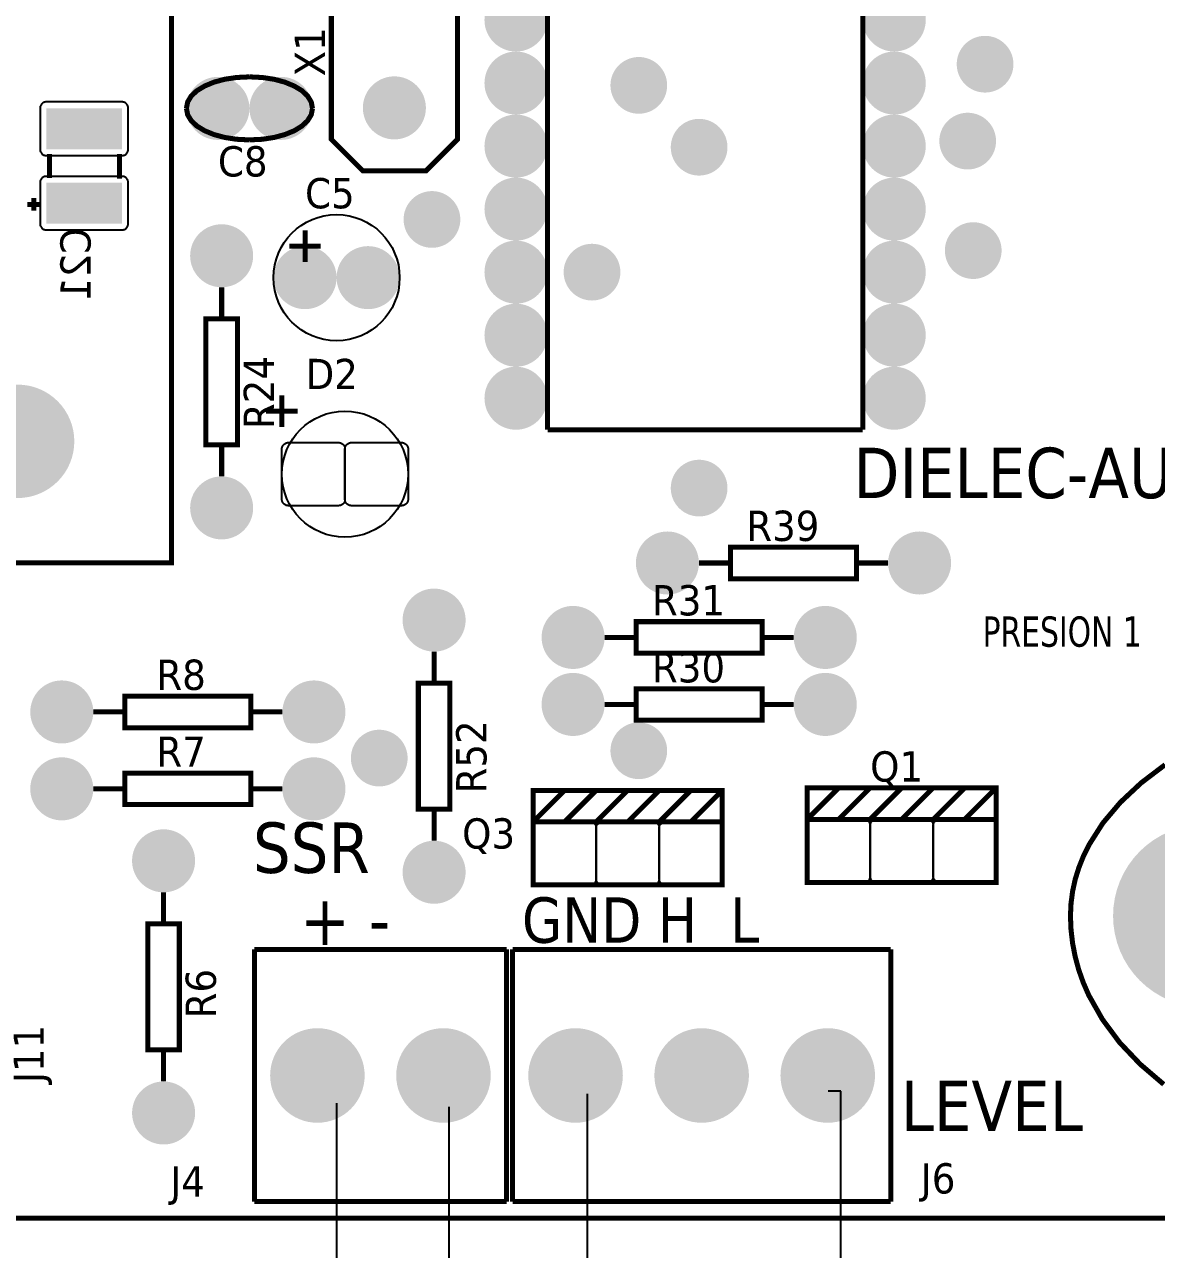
# Model space of a CAD drawing. Header units: millimetres. Extents: x 123.5 to 144.3, y 105.4 to 121.6.
# Drawn here: x 126.006 to 128.7, y 109.215 to 112.131 of the extents above; entities that cross this region are included whole.
import ezdxf

# ---------------------------------------------------------------- set-up
doc = ezdxf.new("R2010")
doc.units = ezdxf.units.MM
doc.layers.add('DESC', color=250, linetype='Continuous')
doc.layers.add('WIRES', color=7, linetype='Continuous')
doc.styles.get("Standard").update_dxf_attribs({"font": 'tahoma.ttf'})

# ---------------------------------------------------------------- blocks, each defined once
blk = doc.blocks.new('RPAD')
blk.add_trace([(-0.5, -0.5), (-0.5, 0.5), (0.5, -0.5), (0.5, 0.5)])
blk = doc.blocks.new('EPAD')
at = {"const_width": 0.5}
blk.add_lwpolyline([(-0.25, 0, 1), (0.25, 0, 1)], format="xyb", close=True, dxfattribs=at)
blk = doc.blocks.new('AutoclaveCard')
at = {"const_width": 0.008}
for points in [[(116.5196, 110.3061), (121.5471, 110.3061), (121.5471, 114.7628), (116.5196, 114.7628), (116.5196, 110.3061)], [(116.5196, 110.3061), (121.5471, 110.3061), (121.5471, 114.7628), (116.5196, 114.7628), (116.5196, 110.3061)], [(116.5196, 110.3061), (121.5471, 110.3061), (121.5471, 114.7628), (116.5196, 114.7628), (116.5196, 110.3061)], [(117.6758, 113.5568), (117.6758, 111.5568)], [(117.6758, 113.5568), (117.6758, 111.5568)], [(117.6758, 113.5568), (117.6758, 111.5568)], [(118.1758, 113.5568), (118.1758, 111.5568)], [(118.1758, 113.5568), (118.1758, 111.5568)], [(118.1758, 113.5568), (118.1758, 111.5568)], [(116.5911, 111.3455), (117.0793, 111.3455), (117.0793, 112.7235), (116.5911, 112.7235), (116.5911, 111.3455)], [(116.5911, 111.3455), (117.0793, 111.3455), (117.0793, 112.7235), (116.5911, 112.7235), (116.5911, 111.3455)], [(116.5911, 111.3455), (117.0793, 111.3455), (117.0793, 112.7235), (116.5911, 112.7235), (116.5911, 111.3455)], [(117.3329, 112.0174), (117.3329, 112.3174), (117.3829, 112.3674), (117.4829, 112.3674), (117.5329, 112.3174), (117.5329, 112.0174), (117.4829, 111.9674), (117.3829, 111.9674), (117.3329, 112.0174)], [(117.3329, 112.0174), (117.3329, 112.3174), (117.3829, 112.3674), (117.4829, 112.3674), (117.5329, 112.3174), (117.5329, 112.0174), (117.4829, 111.9674), (117.3829, 111.9674), (117.3329, 112.0174)], [(117.3329, 112.0174), (117.3329, 112.3174), (117.3829, 112.3674), (117.4829, 112.3674), (117.5329, 112.3174), (117.5329, 112.0174), (117.4829, 111.9674), (117.3829, 111.9674), (117.3329, 112.0174)], [(117.103, 112.0666), (117.105, 112.0768), (117.1107, 112.0863), (117.1198, 112.0948), (117.132, 112.1021), (117.1467, 112.1082), (117.1637, 112.1128), (117.1826, 112.1156), (117.203, 112.1166)], [(117.103, 112.0666), (117.105, 112.0768), (117.1107, 112.0863), (117.1198, 112.0948), (117.132, 112.1021), (117.1467, 112.1082), (117.1637, 112.1128), (117.1826, 112.1156), (117.203, 112.1166)], [(117.103, 112.0666), (117.105, 112.0768), (117.1107, 112.0863), (117.1198, 112.0948), (117.132, 112.1021), (117.1467, 112.1082), (117.1637, 112.1128), (117.1826, 112.1156), (117.203, 112.1166)], [(117.303, 112.0666), (117.301, 112.0768), (117.2952, 112.0863), (117.2861, 112.0948), (117.274, 112.1021), (117.2592, 112.1082), (117.2422, 112.1128), (117.2233, 112.1156), (117.203, 112.1166)], [(117.303, 112.0666), (117.301, 112.0768), (117.2952, 112.0863), (117.2861, 112.0948), (117.274, 112.1021), (117.2592, 112.1082), (117.2422, 112.1128), (117.2233, 112.1156), (117.203, 112.1166)], [(117.303, 112.0666), (117.301, 112.0768), (117.2952, 112.0863), (117.2861, 112.0948), (117.274, 112.1021), (117.2592, 112.1082), (117.2422, 112.1128), (117.2233, 112.1156), (117.203, 112.1166)], [(117.103, 112.0666), (117.105, 112.0564), (117.1107, 112.047), (117.1198, 112.0385), (117.132, 112.0311), (117.1467, 112.0251), (117.1637, 112.0205), (117.1826, 112.0176), (117.203, 112.0166)], [(117.103, 112.0666), (117.105, 112.0564), (117.1107, 112.047), (117.1198, 112.0385), (117.132, 112.0311), (117.1467, 112.0251), (117.1637, 112.0205), (117.1826, 112.0176), (117.203, 112.0166)], [(117.103, 112.0666), (117.105, 112.0564), (117.1107, 112.047), (117.1198, 112.0385), (117.132, 112.0311), (117.1467, 112.0251), (117.1637, 112.0205), (117.1826, 112.0176), (117.203, 112.0166)], [(117.303, 112.0666), (117.301, 112.0564), (117.2952, 112.047), (117.2861, 112.0385), (117.274, 112.0311), (117.2592, 112.0251), (117.2422, 112.0205), (117.2233, 112.0176), (117.203, 112.0166)], [(117.303, 112.0666), (117.301, 112.0564), (117.2952, 112.047), (117.2861, 112.0385), (117.274, 112.0311), (117.2592, 112.0251), (117.2422, 112.0205), (117.2233, 112.0176), (117.203, 112.0166)], [(117.303, 112.0666), (117.301, 112.0564), (117.2952, 112.047), (117.2861, 112.0385), (117.274, 112.0311), (117.2592, 112.0251), (117.2422, 112.0205), (117.2233, 112.0176), (117.203, 112.0166)], [(116.8858, 111.9943), (116.8858, 111.9563)], [(116.8858, 111.9943), (116.8858, 111.9563)], [(116.8858, 111.9943), (116.8858, 111.9563)], [(116.9968, 111.9943), (116.9968, 111.9553)], [(116.9968, 111.9943), (116.9968, 111.9553)], [(116.9968, 111.9943), (116.9968, 111.9553)], [(116.8708, 111.9143), (116.8508, 111.9143)], [(116.8708, 111.9143), (116.8508, 111.9143)], [(116.8708, 111.9143), (116.8508, 111.9143)], [(116.8608, 111.9243), (116.8608, 111.9043)], [(116.8608, 111.9243), (116.8608, 111.9043)], [(116.8608, 111.9243), (116.8608, 111.9043)], [(117.2912, 111.8731), (117.2912, 111.8231)], [(117.2912, 111.8731), (117.2912, 111.8231)], [(117.2912, 111.8731), (117.2912, 111.8231)], [(117.2662, 111.8481), (117.3162, 111.8481)], [(117.2662, 111.8481), (117.3162, 111.8481)], [(117.2662, 111.8481), (117.3162, 111.8481)], [(117.1589, 111.7828), (117.1589, 111.7328)], [(117.1589, 111.7828), (117.1589, 111.7328)], [(117.1589, 111.7828), (117.1589, 111.7328)], [(117.1339, 111.5328), (117.1839, 111.5328), (117.1839, 111.7328), (117.1339, 111.7328), (117.1339, 111.5328)], [(117.1339, 111.5328), (117.1839, 111.5328), (117.1839, 111.7328), (117.1339, 111.7328), (117.1339, 111.5328)], [(117.1339, 111.5328), (117.1839, 111.5328), (117.1839, 111.7328), (117.1339, 111.7328), (117.1339, 111.5328)], [(117.2545, 111.6113), (117.2545, 111.5613)], [(117.2545, 111.6113), (117.2545, 111.5613)], [(117.2545, 111.6113), (117.2545, 111.5613)], [(117.2295, 111.5863), (117.2795, 111.5863)], [(117.2295, 111.5863), (117.2795, 111.5863)], [(117.2295, 111.5863), (117.2795, 111.5863)], [(118.1758, 111.5568), (117.6758, 111.5568)], [(118.1758, 111.5568), (117.6758, 111.5568)], [(118.1758, 111.5568), (117.6758, 111.5568)], [(117.1589, 111.5328), (117.1589, 111.4828)], [(117.1589, 111.5328), (117.1589, 111.4828)], [(117.1589, 111.5328), (117.1589, 111.4828)], [(117.966, 111.3204), (118.166, 111.3204), (118.166, 111.3704), (117.966, 111.3704), (117.966, 111.3204)], [(117.966, 111.3204), (118.166, 111.3204), (118.166, 111.3704), (117.966, 111.3704), (117.966, 111.3204)], [(117.966, 111.3204), (118.166, 111.3204), (118.166, 111.3704), (117.966, 111.3704), (117.966, 111.3204)], [(117.916, 111.3454), (117.966, 111.3454)], [(117.916, 111.3454), (117.966, 111.3454)], [(117.916, 111.3454), (117.966, 111.3454)], [(118.166, 111.3454), (118.216, 111.3454)], [(118.166, 111.3454), (118.216, 111.3454)], [(118.166, 111.3454), (118.216, 111.3454)], [(117.8164, 111.2023), (118.0164, 111.2023), (118.0164, 111.2523), (117.8164, 111.2523), (117.8164, 111.2023)], [(117.8164, 111.2023), (118.0164, 111.2023), (118.0164, 111.2523), (117.8164, 111.2523), (117.8164, 111.2023)], [(117.8164, 111.2023), (118.0164, 111.2023), (118.0164, 111.2523), (117.8164, 111.2523), (117.8164, 111.2023)], [(117.7664, 111.2273), (117.8164, 111.2273)], [(117.7664, 111.2273), (117.8164, 111.2273)], [(117.7664, 111.2273), (117.8164, 111.2273)], [(118.0164, 111.2273), (118.0664, 111.2273)], [(118.0164, 111.2273), (118.0664, 111.2273)], [(118.0164, 111.2273), (118.0664, 111.2273)], [(117.4959, 111.2048), (117.4959, 111.1548)], [(117.4959, 111.2048), (117.4959, 111.1548)], [(117.4959, 111.2048), (117.4959, 111.1548)], [(118.6554, 111.0254), (118.6174, 110.9965), (118.5844, 110.9656), (118.5567, 110.9328), (118.5347, 110.8982), (118.5259, 110.8803), (118.5186, 110.862), (118.5128, 110.8434), (118.5087, 110.8244), (118.5062, 110.8051), (118.5053, 110.7855), (118.5062, 110.7637), (118.5087, 110.7422), (118.5128, 110.721), (118.5184, 110.7002), (118.5256, 110.6798), (118.5343, 110.6598), (118.5561, 110.6213), (118.5833, 110.5847), (118.6159, 110.5503), (118.6533, 110.5183)], [(118.6554, 111.0254), (118.6174, 110.9965), (118.5844, 110.9656), (118.5567, 110.9328), (118.5347, 110.8982), (118.5259, 110.8803), (118.5186, 110.862), (118.5128, 110.8434), (118.5087, 110.8244), (118.5062, 110.8051), (118.5053, 110.7855), (118.5062, 110.7637), (118.5087, 110.7422), (118.5128, 110.721), (118.5184, 110.7002), (118.5256, 110.6798), (118.5343, 110.6598), (118.5561, 110.6213), (118.5833, 110.5847), (118.6159, 110.5503), (118.6533, 110.5183)], [(118.6554, 111.0254), (118.6174, 110.9965), (118.5844, 110.9656), (118.5567, 110.9328), (118.5347, 110.8982), (118.5259, 110.8803), (118.5186, 110.862), (118.5128, 110.8434), (118.5087, 110.8244), (118.5062, 110.8051), (118.5053, 110.7855), (118.5062, 110.7637), (118.5087, 110.7422), (118.5128, 110.721), (118.5184, 110.7002), (118.5256, 110.6798), (118.5343, 110.6598), (118.5561, 110.6213), (118.5833, 110.5847), (118.6159, 110.5503), (118.6533, 110.5183)], [(117.4709, 110.9548), (117.5209, 110.9548), (117.5209, 111.1548), (117.4709, 111.1548), (117.4709, 110.9548)], [(117.4709, 110.9548), (117.5209, 110.9548), (117.5209, 111.1548), (117.4709, 111.1548), (117.4709, 110.9548)], [(117.4709, 110.9548), (117.5209, 110.9548), (117.5209, 111.1548), (117.4709, 111.1548), (117.4709, 110.9548)], [(117.8164, 111.096), (118.0164, 111.096), (118.0164, 111.146), (117.8164, 111.146), (117.8164, 111.096)], [(117.8164, 111.096), (118.0164, 111.096), (118.0164, 111.146), (117.8164, 111.146), (117.8164, 111.096)], [(117.8164, 111.096), (118.0164, 111.096), (118.0164, 111.146), (117.8164, 111.146), (117.8164, 111.096)], [(117.0053, 111.0841), (117.2053, 111.0841), (117.2053, 111.1341), (117.0053, 111.1341), (117.0053, 111.0841)], [(117.0053, 111.0841), (117.2053, 111.0841), (117.2053, 111.1341), (117.0053, 111.1341), (117.0053, 111.0841)], [(117.0053, 111.0841), (117.2053, 111.0841), (117.2053, 111.1341), (117.0053, 111.1341), (117.0053, 111.0841)], [(117.7664, 111.121), (117.8164, 111.121)], [(117.7664, 111.121), (117.8164, 111.121)], [(117.7664, 111.121), (117.8164, 111.121)], [(118.0164, 111.121), (118.0664, 111.121)], [(118.0164, 111.121), (118.0664, 111.121)], [(118.0164, 111.121), (118.0664, 111.121)], [(116.9553, 111.1091), (117.0053, 111.1091)], [(116.9553, 111.1091), (117.0053, 111.1091)], [(116.9553, 111.1091), (117.0053, 111.1091)], [(117.2053, 111.1091), (117.2553, 111.1091)], [(117.2053, 111.1091), (117.2553, 111.1091)], [(117.2053, 111.1091), (117.2553, 111.1091)], [(117.0053, 110.9621), (117.2053, 110.9621), (117.2053, 111.0121), (117.0053, 111.0121), (117.0053, 110.9621)], [(117.0053, 110.9621), (117.2053, 110.9621), (117.2053, 111.0121), (117.0053, 111.0121), (117.0053, 110.9621)], [(117.0053, 110.9621), (117.2053, 110.9621), (117.2053, 111.0121), (117.0053, 111.0121), (117.0053, 110.9621)], [(116.9553, 110.9871), (117.0053, 110.9871)], [(116.9553, 110.9871), (117.0053, 110.9871)], [(116.9553, 110.9871), (117.0053, 110.9871)], [(117.2053, 110.9871), (117.2553, 110.9871)], [(117.2053, 110.9871), (117.2553, 110.9871)], [(117.2053, 110.9871), (117.2553, 110.9871)], [(117.653, 110.9347), (117.653, 110.9847), (117.953, 110.9847), (117.953, 110.9347)], [(117.653, 110.9347), (117.703, 110.9847)], [(117.653, 110.9347), (117.653, 110.9847), (117.953, 110.9847), (117.953, 110.9347)], [(117.653, 110.9347), (117.703, 110.9847)], [(117.653, 110.9347), (117.653, 110.9847), (117.953, 110.9847), (117.953, 110.9347)], [(117.653, 110.9347), (117.703, 110.9847)], [(117.703, 110.9347), (117.753, 110.9847)], [(117.703, 110.9347), (117.753, 110.9847)], [(117.703, 110.9347), (117.753, 110.9847)], [(117.753, 110.9347), (117.803, 110.9847)], [(117.753, 110.9347), (117.803, 110.9847)], [(117.753, 110.9347), (117.803, 110.9847)], [(117.803, 110.9347), (117.853, 110.9847)], [(117.803, 110.9347), (117.853, 110.9847)], [(117.803, 110.9347), (117.853, 110.9847)], [(117.853, 110.9347), (117.903, 110.9847)], [(117.853, 110.9347), (117.903, 110.9847)], [(117.853, 110.9347), (117.903, 110.9847)], [(117.903, 110.9347), (117.953, 110.9847)], [(117.903, 110.9347), (117.953, 110.9847)], [(117.903, 110.9347), (117.953, 110.9847)], [(118.0876, 110.9387), (118.0876, 110.9887), (118.3876, 110.9887), (118.3876, 110.9387)], [(118.0876, 110.9387), (118.1376, 110.9887)], [(118.0876, 110.9387), (118.0876, 110.9887), (118.3876, 110.9887), (118.3876, 110.9387)], [(118.0876, 110.9387), (118.1376, 110.9887)], [(118.0876, 110.9387), (118.0876, 110.9887), (118.3876, 110.9887), (118.3876, 110.9387)], [(118.0876, 110.9387), (118.1376, 110.9887)], [(118.1376, 110.9387), (118.1876, 110.9887)], [(118.1376, 110.9387), (118.1876, 110.9887)], [(118.1376, 110.9387), (118.1876, 110.9887)], [(118.1876, 110.9387), (118.2376, 110.9887)], [(118.1876, 110.9387), (118.2376, 110.9887)], [(118.1876, 110.9387), (118.2376, 110.9887)], [(118.2376, 110.9387), (118.2876, 110.9887)], [(118.2376, 110.9387), (118.2876, 110.9887)], [(118.2376, 110.9387), (118.2876, 110.9887)], [(118.2876, 110.9387), (118.3376, 110.9887)], [(118.2876, 110.9387), (118.3376, 110.9887)], [(118.2876, 110.9387), (118.3376, 110.9887)], [(118.3376, 110.9387), (118.3876, 110.9887)], [(118.3376, 110.9387), (118.3876, 110.9887)], [(118.3376, 110.9387), (118.3876, 110.9887)], [(117.4959, 110.9548), (117.4959, 110.9048)], [(117.4959, 110.9548), (117.4959, 110.9048)], [(117.4959, 110.9548), (117.4959, 110.9048)], [(117.653, 110.8347), (117.953, 110.8347), (117.953, 110.9347), (117.653, 110.9347), (117.653, 110.8347)], [(117.653, 110.8347), (117.953, 110.8347), (117.953, 110.9347), (117.653, 110.9347), (117.653, 110.8347)], [(117.653, 110.8347), (117.953, 110.8347), (117.953, 110.9347), (117.653, 110.9347), (117.653, 110.8347)], [(118.0876, 110.8387), (118.3876, 110.8387), (118.3876, 110.9387), (118.0876, 110.9387), (118.0876, 110.8387)], [(118.0876, 110.8387), (118.3876, 110.8387), (118.3876, 110.9387), (118.0876, 110.9387), (118.0876, 110.8387)], [(118.0876, 110.8387), (118.3876, 110.8387), (118.3876, 110.9387), (118.0876, 110.9387), (118.0876, 110.8387)], [(117.0668, 110.8229), (117.0668, 110.7729)], [(117.0668, 110.8229), (117.0668, 110.7729)], [(117.0668, 110.8229), (117.0668, 110.7729)], [(117.0418, 110.5729), (117.0918, 110.5729), (117.0918, 110.7729), (117.0418, 110.7729), (117.0418, 110.5729)], [(117.0418, 110.5729), (117.0918, 110.5729), (117.0918, 110.7729), (117.0418, 110.7729), (117.0418, 110.5729)], [(117.0418, 110.5729), (117.0918, 110.5729), (117.0918, 110.7729), (117.0418, 110.7729), (117.0418, 110.5729)], [(117.2108, 110.7324), (117.2108, 110.3324)], [(117.2108, 110.7324), (117.6108, 110.7324)], [(117.2108, 110.7324), (117.2108, 110.3324)], [(117.2108, 110.7324), (117.6108, 110.7324)], [(117.2108, 110.7324), (117.2108, 110.3324)], [(117.2108, 110.7324), (117.6108, 110.7324)], [(117.6108, 110.7324), (117.6108, 110.3324)], [(117.6108, 110.7324), (117.6108, 110.3324)], [(117.6108, 110.7324), (117.6108, 110.3324)], [(117.6203, 110.3324), (117.6203, 110.7324)], [(118.2203, 110.7324), (117.6203, 110.7324)], [(117.6203, 110.3324), (117.6203, 110.7324)], [(118.2203, 110.7324), (117.6203, 110.7324)], [(117.6203, 110.3324), (117.6203, 110.7324)], [(118.2203, 110.7324), (117.6203, 110.7324)], [(118.2203, 110.3324), (118.2203, 110.7324)], [(118.2203, 110.3324), (118.2203, 110.7324)], [(118.2203, 110.3324), (118.2203, 110.7324)], [(117.0668, 110.5729), (117.0668, 110.5229)], [(117.0668, 110.5729), (117.0668, 110.5229)], [(117.0668, 110.5729), (117.0668, 110.5229)], [(117.2108, 110.3324), (117.6108, 110.3324)], [(117.2108, 110.3324), (117.6108, 110.3324)], [(117.2108, 110.3324), (117.6108, 110.3324)], [(117.6203, 110.3324), (118.2203, 110.3324)], [(117.6203, 110.3324), (118.2203, 110.3324)], [(117.6203, 110.3324), (118.2203, 110.3324)]]:
    blk.add_lwpolyline(points, dxfattribs=at)
for points in [[(116.8708, 112.0668), (116.8708, 112.0018), (116.8708, 112.0008), (116.871, 111.9998), (116.8712, 111.9988), (116.8715, 111.9979), (116.872, 111.997), (116.8725, 111.9962), (116.873, 111.9954), (116.8737, 111.9947), (116.8744, 111.9941), (116.8751, 111.9935), (116.876, 111.993), (116.8768, 111.9926), (116.8778, 111.9923), (116.8787, 111.992), (116.8797, 111.9919), (116.8808, 111.9918), (117.0008, 111.9918), (117.0018, 111.9919), (117.0028, 111.992), (117.0038, 111.9923), (117.0047, 111.9926), (117.0056, 111.993), (117.0064, 111.9935), (117.0072, 111.9941), (117.0079, 111.9947), (117.0085, 111.9954), (117.0091, 111.9962), (117.0096, 111.997), (117.01, 111.9979), (117.0103, 111.9988), (117.0106, 111.9998), (117.0107, 112.0008), (117.0108, 112.0018), (117.0108, 112.0668), (117.0107, 112.0679), (117.0106, 112.0689), (117.0103, 112.0699), (117.01, 112.0708), (117.0096, 112.0717), (117.0091, 112.0725), (117.0085, 112.0732), (117.0079, 112.074), (117.0072, 112.0746), (117.0064, 112.0752), (117.0056, 112.0757), (117.0047, 112.0761), (117.0038, 112.0764), (117.0028, 112.0766), (117.0018, 112.0768), (117.0008, 112.0768), (116.8808, 112.0768), (116.8797, 112.0768), (116.8787, 112.0766), (116.8778, 112.0764), (116.8768, 112.0761), (116.876, 112.0757), (116.8751, 112.0752), (116.8744, 112.0746), (116.8737, 112.074), (116.873, 112.0732), (116.8725, 112.0725), (116.872, 112.0717), (116.8715, 112.0708), (116.8712, 112.0699), (116.871, 112.0689), (116.8708, 112.0679), (116.8708, 112.0668)], [(116.8708, 111.9488), (116.8708, 111.8838), (116.8708, 111.8828), (116.871, 111.8818), (116.8712, 111.8808), (116.8715, 111.8799), (116.872, 111.879), (116.8725, 111.8782), (116.873, 111.8774), (116.8737, 111.8767), (116.8744, 111.8761), (116.8751, 111.8755), (116.876, 111.875), (116.8768, 111.8746), (116.8778, 111.8743), (116.8787, 111.874), (116.8797, 111.8739), (116.8808, 111.8738), (117.0008, 111.8738), (117.0018, 111.8739), (117.0028, 111.874), (117.0038, 111.8743), (117.0047, 111.8746), (117.0056, 111.875), (117.0064, 111.8755), (117.0072, 111.8761), (117.0079, 111.8767), (117.0085, 111.8774), (117.0091, 111.8782), (117.0096, 111.879), (117.01, 111.8799), (117.0103, 111.8808), (117.0106, 111.8818), (117.0107, 111.8828), (117.0108, 111.8838), (117.0108, 111.9488), (117.0107, 111.9499), (117.0106, 111.9509), (117.0103, 111.9519), (117.01, 111.9528), (117.0096, 111.9537), (117.0091, 111.9545), (117.0085, 111.9552), (117.0079, 111.956), (117.0072, 111.9566), (117.0064, 111.9572), (117.0056, 111.9577), (117.0047, 111.9581), (117.0038, 111.9584), (117.0028, 111.9586), (117.0018, 111.9588), (117.0008, 111.9588), (116.8808, 111.9588), (116.8797, 111.9588), (116.8787, 111.9586), (116.8778, 111.9584), (116.8768, 111.9581), (116.876, 111.9577), (116.8751, 111.9572), (116.8744, 111.9566), (116.8737, 111.956), (116.873, 111.9552), (116.8725, 111.9545), (116.872, 111.9537), (116.8715, 111.9528), (116.8712, 111.9519), (116.871, 111.9509), (116.8708, 111.9499), (116.8708, 111.9488)], [(117.2645, 111.5363), (117.3445, 111.5363), (117.3456, 111.5363), (117.3466, 111.5361), (117.3476, 111.5359), (117.3485, 111.5355), (117.3494, 111.5351), (117.3502, 111.5346), (117.351, 111.5341), (117.3517, 111.5334), (117.3523, 111.5327), (117.3529, 111.5319), (117.3534, 111.5311), (117.3538, 111.5302), (117.3541, 111.5293), (117.3544, 111.5284), (117.3545, 111.5274), (117.3545, 111.5263), (117.3545, 111.4463), (117.3545, 111.4453), (117.3544, 111.4443), (117.3541, 111.4433), (117.3538, 111.4424), (117.3534, 111.4415), (117.3529, 111.4407), (117.3523, 111.4399), (117.3517, 111.4392), (117.351, 111.4386), (117.3502, 111.438), (117.3494, 111.4375), (117.3485, 111.4371), (117.3476, 111.4368), (117.3466, 111.4365), (117.3456, 111.4364), (117.3445, 111.4363), (117.2645, 111.4363), (117.2635, 111.4364), (117.2625, 111.4365), (117.2615, 111.4368), (117.2606, 111.4371), (117.2597, 111.4375), (117.2589, 111.438), (117.2581, 111.4386), (117.2574, 111.4392), (117.2568, 111.4399), (117.2562, 111.4407), (117.2557, 111.4415), (117.2553, 111.4424), (117.255, 111.4433), (117.2547, 111.4443), (117.2546, 111.4453), (117.2545, 111.4463), (117.2545, 111.5263), (117.2546, 111.5274), (117.2547, 111.5284), (117.255, 111.5293), (117.2553, 111.5302), (117.2557, 111.5311), (117.2562, 111.5319), (117.2568, 111.5327), (117.2574, 111.5334), (117.2581, 111.5341), (117.2589, 111.5346), (117.2597, 111.5351), (117.2606, 111.5355), (117.2615, 111.5359), (117.2625, 111.5361), (117.2635, 111.5363), (117.2645, 111.5363)], [(117.3645, 111.5363), (117.4445, 111.5363), (117.4456, 111.5363), (117.4466, 111.5361), (117.4476, 111.5359), (117.4485, 111.5355), (117.4494, 111.5351), (117.4502, 111.5346), (117.451, 111.5341), (117.4517, 111.5334), (117.4523, 111.5327), (117.4529, 111.5319), (117.4534, 111.5311), (117.4538, 111.5302), (117.4541, 111.5293), (117.4544, 111.5284), (117.4545, 111.5274), (117.4545, 111.5263), (117.4545, 111.4463), (117.4545, 111.4453), (117.4544, 111.4443), (117.4541, 111.4433), (117.4538, 111.4424), (117.4534, 111.4415), (117.4529, 111.4407), (117.4523, 111.4399), (117.4517, 111.4392), (117.451, 111.4386), (117.4502, 111.438), (117.4494, 111.4375), (117.4485, 111.4371), (117.4476, 111.4368), (117.4466, 111.4365), (117.4456, 111.4364), (117.4445, 111.4363), (117.3645, 111.4363), (117.3635, 111.4364), (117.3625, 111.4365), (117.3615, 111.4368), (117.3606, 111.4371), (117.3597, 111.4375), (117.3589, 111.438), (117.3581, 111.4386), (117.3574, 111.4392), (117.3568, 111.4399), (117.3562, 111.4407), (117.3557, 111.4415), (117.3553, 111.4424), (117.355, 111.4433), (117.3547, 111.4443), (117.3546, 111.4453), (117.3545, 111.4463), (117.3545, 111.5263), (117.3546, 111.5274), (117.3547, 111.5284), (117.355, 111.5293), (117.3553, 111.5302), (117.3557, 111.5311), (117.3562, 111.5319), (117.3568, 111.5327), (117.3574, 111.5334), (117.3581, 111.5341), (117.3589, 111.5346), (117.3597, 111.5351), (117.3606, 111.5355), (117.3615, 111.5359), (117.3625, 111.5361), (117.3635, 111.5363), (117.3645, 111.5363)], [(117.663, 110.9347), (117.743, 110.9347), (117.744, 110.9347), (117.745, 110.9345), (117.746, 110.9343), (117.7469, 110.934), (117.7478, 110.9336), (117.7486, 110.9331), (117.7494, 110.9325), (117.7501, 110.9318), (117.7507, 110.9311), (117.7513, 110.9304), (117.7518, 110.9296), (117.7522, 110.9287), (117.7525, 110.9278), (117.7528, 110.9268), (117.7529, 110.9258), (117.753, 110.9247), (117.753, 110.8447), (117.7529, 110.8437), (117.7528, 110.8427), (117.7525, 110.8417), (117.7522, 110.8408), (117.7518, 110.8399), (117.7513, 110.8391), (117.7507, 110.8383), (117.7501, 110.8376), (117.7494, 110.837), (117.7486, 110.8364), (117.7478, 110.8359), (117.7469, 110.8355), (117.746, 110.8352), (117.745, 110.8349), (117.744, 110.8348), (117.743, 110.8347), (117.663, 110.8347), (117.6619, 110.8348), (117.6609, 110.8349), (117.66, 110.8352), (117.659, 110.8355), (117.6582, 110.8359), (117.6573, 110.8364), (117.6566, 110.837), (117.6559, 110.8376), (117.6552, 110.8383), (117.6547, 110.8391), (117.6542, 110.8399), (117.6537, 110.8408), (117.6534, 110.8417), (117.6532, 110.8427), (117.653, 110.8437), (117.653, 110.8447), (117.653, 110.9247), (117.653, 110.9258), (117.6532, 110.9268), (117.6534, 110.9278), (117.6537, 110.9287), (117.6542, 110.9296), (117.6547, 110.9304), (117.6552, 110.9311), (117.6559, 110.9318), (117.6566, 110.9325), (117.6573, 110.9331), (117.6582, 110.9336), (117.659, 110.934), (117.66, 110.9343), (117.6609, 110.9345), (117.6619, 110.9347), (117.663, 110.9347)], [(117.763, 110.9347), (117.843, 110.9347), (117.844, 110.9347), (117.845, 110.9345), (117.846, 110.9343), (117.8469, 110.934), (117.8478, 110.9336), (117.8486, 110.9331), (117.8494, 110.9325), (117.8501, 110.9318), (117.8507, 110.9311), (117.8513, 110.9304), (117.8518, 110.9296), (117.8522, 110.9287), (117.8525, 110.9278), (117.8528, 110.9268), (117.8529, 110.9258), (117.853, 110.9247), (117.853, 110.8447), (117.8529, 110.8437), (117.8528, 110.8427), (117.8525, 110.8417), (117.8522, 110.8408), (117.8518, 110.8399), (117.8513, 110.8391), (117.8507, 110.8383), (117.8501, 110.8376), (117.8494, 110.837), (117.8486, 110.8364), (117.8478, 110.8359), (117.8469, 110.8355), (117.846, 110.8352), (117.845, 110.8349), (117.844, 110.8348), (117.843, 110.8347), (117.763, 110.8347), (117.7619, 110.8348), (117.7609, 110.8349), (117.76, 110.8352), (117.759, 110.8355), (117.7582, 110.8359), (117.7573, 110.8364), (117.7566, 110.837), (117.7559, 110.8376), (117.7552, 110.8383), (117.7547, 110.8391), (117.7542, 110.8399), (117.7537, 110.8408), (117.7534, 110.8417), (117.7532, 110.8427), (117.753, 110.8437), (117.753, 110.8447), (117.753, 110.9247), (117.753, 110.9258), (117.7532, 110.9268), (117.7534, 110.9278), (117.7537, 110.9287), (117.7542, 110.9296), (117.7547, 110.9304), (117.7552, 110.9311), (117.7559, 110.9318), (117.7566, 110.9325), (117.7573, 110.9331), (117.7582, 110.9336), (117.759, 110.934), (117.76, 110.9343), (117.7609, 110.9345), (117.7619, 110.9347), (117.763, 110.9347)], [(117.863, 110.9347), (117.943, 110.9347), (117.944, 110.9347), (117.945, 110.9345), (117.946, 110.9343), (117.9469, 110.934), (117.9478, 110.9336), (117.9486, 110.9331), (117.9494, 110.9325), (117.9501, 110.9318), (117.9507, 110.9311), (117.9513, 110.9304), (117.9518, 110.9296), (117.9522, 110.9287), (117.9525, 110.9278), (117.9528, 110.9268), (117.9529, 110.9258), (117.953, 110.9247), (117.953, 110.8447), (117.9529, 110.8437), (117.9528, 110.8427), (117.9525, 110.8417), (117.9522, 110.8408), (117.9518, 110.8399), (117.9513, 110.8391), (117.9507, 110.8383), (117.9501, 110.8376), (117.9494, 110.837), (117.9486, 110.8364), (117.9478, 110.8359), (117.9469, 110.8355), (117.946, 110.8352), (117.945, 110.8349), (117.944, 110.8348), (117.943, 110.8347), (117.863, 110.8347), (117.8619, 110.8348), (117.8609, 110.8349), (117.86, 110.8352), (117.859, 110.8355), (117.8582, 110.8359), (117.8573, 110.8364), (117.8566, 110.837), (117.8559, 110.8376), (117.8552, 110.8383), (117.8547, 110.8391), (117.8542, 110.8399), (117.8537, 110.8408), (117.8534, 110.8417), (117.8532, 110.8427), (117.853, 110.8437), (117.853, 110.8447), (117.853, 110.9247), (117.853, 110.9258), (117.8532, 110.9268), (117.8534, 110.9278), (117.8537, 110.9287), (117.8542, 110.9296), (117.8547, 110.9304), (117.8552, 110.9311), (117.8559, 110.9318), (117.8566, 110.9325), (117.8573, 110.9331), (117.8582, 110.9336), (117.859, 110.934), (117.86, 110.9343), (117.8609, 110.9345), (117.8619, 110.9347), (117.863, 110.9347)], [(118.0976, 110.9387), (118.1776, 110.9387), (118.1787, 110.9386), (118.1797, 110.9385), (118.1806, 110.9382), (118.1816, 110.9379), (118.1824, 110.9375), (118.1833, 110.937), (118.184, 110.9364), (118.1847, 110.9358), (118.1854, 110.9351), (118.1859, 110.9343), (118.1864, 110.9335), (118.1868, 110.9326), (118.1872, 110.9317), (118.1874, 110.9307), (118.1876, 110.9297), (118.1876, 110.9287), (118.1876, 110.8487), (118.1876, 110.8476), (118.1874, 110.8466), (118.1872, 110.8457), (118.1868, 110.8447), (118.1864, 110.8439), (118.1859, 110.843), (118.1854, 110.8423), (118.1847, 110.8416), (118.184, 110.8409), (118.1833, 110.8404), (118.1824, 110.8399), (118.1816, 110.8394), (118.1806, 110.8391), (118.1797, 110.8389), (118.1787, 110.8387), (118.1776, 110.8387), (118.0976, 110.8387), (118.0966, 110.8387), (118.0956, 110.8389), (118.0946, 110.8391), (118.0937, 110.8394), (118.0928, 110.8399), (118.092, 110.8404), (118.0912, 110.8409), (118.0905, 110.8416), (118.0899, 110.8423), (118.0893, 110.843), (118.0888, 110.8439), (118.0884, 110.8447), (118.0881, 110.8457), (118.0878, 110.8466), (118.0877, 110.8476), (118.0876, 110.8487), (118.0876, 110.9287), (118.0877, 110.9297), (118.0878, 110.9307), (118.0881, 110.9317), (118.0884, 110.9326), (118.0888, 110.9335), (118.0893, 110.9343), (118.0899, 110.9351), (118.0905, 110.9358), (118.0912, 110.9364), (118.092, 110.937), (118.0928, 110.9375), (118.0937, 110.9379), (118.0946, 110.9382), (118.0956, 110.9385), (118.0966, 110.9386), (118.0976, 110.9387)], [(118.1976, 110.9387), (118.2776, 110.9387), (118.2787, 110.9386), (118.2797, 110.9385), (118.2806, 110.9382), (118.2816, 110.9379), (118.2824, 110.9375), (118.2833, 110.937), (118.284, 110.9364), (118.2847, 110.9358), (118.2854, 110.9351), (118.2859, 110.9343), (118.2864, 110.9335), (118.2868, 110.9326), (118.2872, 110.9317), (118.2874, 110.9307), (118.2876, 110.9297), (118.2876, 110.9287), (118.2876, 110.8487), (118.2876, 110.8476), (118.2874, 110.8466), (118.2872, 110.8457), (118.2868, 110.8447), (118.2864, 110.8439), (118.2859, 110.843), (118.2854, 110.8423), (118.2847, 110.8416), (118.284, 110.8409), (118.2833, 110.8404), (118.2824, 110.8399), (118.2816, 110.8394), (118.2806, 110.8391), (118.2797, 110.8389), (118.2787, 110.8387), (118.2776, 110.8387), (118.1976, 110.8387), (118.1966, 110.8387), (118.1956, 110.8389), (118.1946, 110.8391), (118.1937, 110.8394), (118.1928, 110.8399), (118.192, 110.8404), (118.1912, 110.8409), (118.1905, 110.8416), (118.1899, 110.8423), (118.1893, 110.843), (118.1888, 110.8439), (118.1884, 110.8447), (118.1881, 110.8457), (118.1878, 110.8466), (118.1877, 110.8476), (118.1876, 110.8487), (118.1876, 110.9287), (118.1877, 110.9297), (118.1878, 110.9307), (118.1881, 110.9317), (118.1884, 110.9326), (118.1888, 110.9335), (118.1893, 110.9343), (118.1899, 110.9351), (118.1905, 110.9358), (118.1912, 110.9364), (118.192, 110.937), (118.1928, 110.9375), (118.1937, 110.9379), (118.1946, 110.9382), (118.1956, 110.9385), (118.1966, 110.9386), (118.1976, 110.9387)], [(118.2976, 110.9387), (118.3776, 110.9387), (118.3787, 110.9386), (118.3797, 110.9385), (118.3806, 110.9382), (118.3816, 110.9379), (118.3824, 110.9375), (118.3833, 110.937), (118.384, 110.9364), (118.3847, 110.9358), (118.3854, 110.9351), (118.3859, 110.9343), (118.3864, 110.9335), (118.3868, 110.9326), (118.3872, 110.9317), (118.3874, 110.9307), (118.3876, 110.9297), (118.3876, 110.9287), (118.3876, 110.8487), (118.3876, 110.8476), (118.3874, 110.8466), (118.3872, 110.8457), (118.3868, 110.8447), (118.3864, 110.8439), (118.3859, 110.843), (118.3854, 110.8423), (118.3847, 110.8416), (118.384, 110.8409), (118.3833, 110.8404), (118.3824, 110.8399), (118.3816, 110.8394), (118.3806, 110.8391), (118.3797, 110.8389), (118.3787, 110.8387), (118.3776, 110.8387), (118.2976, 110.8387), (118.2966, 110.8387), (118.2956, 110.8389), (118.2946, 110.8391), (118.2937, 110.8394), (118.2928, 110.8399), (118.292, 110.8404), (118.2912, 110.8409), (118.2905, 110.8416), (118.2899, 110.8423), (118.2893, 110.843), (118.2888, 110.8439), (118.2884, 110.8447), (118.2881, 110.8457), (118.2878, 110.8466), (118.2877, 110.8476), (118.2876, 110.8487), (118.2876, 110.9287), (118.2877, 110.9297), (118.2878, 110.9307), (118.2881, 110.9317), (118.2884, 110.9326), (118.2888, 110.9335), (118.2893, 110.9343), (118.2899, 110.9351), (118.2905, 110.9358), (118.2912, 110.9364), (118.292, 110.937), (118.2928, 110.9375), (118.2937, 110.9379), (118.2946, 110.9382), (118.2956, 110.9385), (118.2966, 110.9386), (118.2976, 110.9387)]]:
    blk.add_lwpolyline(points, close=True)
for centre, radius in [((117.3412, 111.7981), 0.1), ((117.3412, 111.7981), 0.1), ((117.3412, 111.7981), 0.1), ((117.3545, 111.4863), 0.1), ((117.3545, 111.4863), 0.1), ((117.3545, 111.4863), 0.1), ((117.3545, 111.4863), 0), ((117.3545, 111.4863), 0), ((117.3545, 111.4863), 0)]:
    blk.add_circle(centre, radius)
for p, xscale, yscale in [((117.6258, 112.2068), 0.1, 0.1), ((118.2258, 112.2068), 0.1, 0.1), ((118.3699, 112.1367), 0.09, 0.09), ((117.6258, 112.1068), 0.1, 0.1), ((118.2258, 112.1068), 0.1, 0.1), ((117.8206, 112.1031), 0.09, 0.09), ((117.153, 112.0666), 0.1, 0.1), ((117.253, 112.0666), 0.1, 0.1), ((117.4329, 112.0674), 0.1, 0.1), ((117.6258, 112.0068), 0.1, 0.1), ((118.2258, 112.0068), 0.1, 0.1), ((118.3423, 112.0147), 0.09, 0.09), ((117.9163, 112.005), 0.09, 0.09), ((117.6258, 111.9068), 0.1, 0.1), ((118.2258, 111.9068), 0.1, 0.1), ((117.4925, 111.8904), 0.09, 0.09), ((117.1589, 111.8328), 0.1, 0.1), ((118.3511, 111.841), 0.09, 0.09), ((117.2912, 111.7981), 0.1, 0.1), ((117.3912, 111.7981), 0.1, 0.1), ((117.6258, 111.8068), 0.1, 0.1), ((117.7464, 111.8068), 0.09, 0.09), ((118.2258, 111.8068), 0.1, 0.1), ((117.6258, 111.7068), 0.1, 0.1), ((118.2258, 111.7068), 0.1, 0.1), ((117.6258, 111.6068), 0.1, 0.1), ((118.2258, 111.6068), 0.1, 0.1), ((116.8352, 111.5384), 0.18, 0.18), ((117.9163, 111.4642), 0.09, 0.09), ((117.1589, 111.4328), 0.1, 0.1), ((117.866, 111.3454), 0.1, 0.1), ((118.266, 111.3454), 0.1, 0.1), ((117.4959, 111.2548), 0.1, 0.1), ((117.7164, 111.2273), 0.1, 0.1), ((118.1164, 111.2273), 0.1, 0.1), ((117.7164, 111.121), 0.1, 0.1), ((118.1164, 111.121), 0.1, 0.1), ((116.9053, 111.1091), 0.1, 0.1), ((117.3053, 111.1091), 0.1, 0.1), ((117.8206, 111.0475), 0.09, 0.09), ((117.4089, 111.0359), 0.09, 0.09), ((116.9053, 110.9871), 0.1, 0.1), ((117.3053, 110.9871), 0.1, 0.1), ((118.7179, 110.7855), 0.29, 0.29), ((117.0668, 110.8729), 0.1, 0.1), ((117.4959, 110.8548), 0.1, 0.1), ((117.3108, 110.5324), 0.15, 0.15), ((117.5108, 110.5324), 0.15, 0.15), ((117.7203, 110.5324), 0.15, 0.15), ((117.9203, 110.5324), 0.15, 0.15), ((118.1203, 110.5324), 0.15, 0.15), ((117.0668, 110.4729), 0.1, 0.1)]:
    blk.add_blockref('EPAD', p, dxfattribs=dict(xscale=xscale, yscale=yscale))
at = {"xscale": 0.065, "yscale": 0.12, "rotation": 90}
for p in [(116.9408, 112.0343), (116.9408, 111.9163)]:
    blk.add_blockref('RPAD', p, dxfattribs=at)
at = {"width": 1.041667}
for s, p in [('X1', (117.3229, 112.1174)), ('X1', (117.3229, 112.1174)), ('X1', (117.3229, 112.1174)), ('R24', (117.2419, 111.5578)), ('R24', (117.2419, 111.5578)), ('R24', (117.2419, 111.5578)), ('R52', (117.5789, 110.9798)), ('R52', (117.5789, 110.9798)), ('R52', (117.5789, 110.9798)), ('R6', (117.1498, 110.6229)), ('R6', (117.1498, 110.6229)), ('R6', (117.1498, 110.6229)), ('J11', (116.8768, 110.5204)), ('J11', (116.8768, 110.5204)), ('J11', (116.8768, 110.5204))]:
    blk.add_text(s, height=0.048, rotation=90, dxfattribs=at).set_placement(p)
for s, height, width, p in [('C8', 0.048, 1.041667, (117.153, 111.9586)), ('C8', 0.048, 1.041667, (117.153, 111.9586)), ('C8', 0.048, 1.041667, (117.153, 111.9586)), ('C5', 0.048, 1.041667, (117.2912, 111.9081)), ('C5', 0.048, 1.041667, (117.2912, 111.9081)), ('C5', 0.048, 1.041667, (117.2912, 111.9081)), ('D2', 0.048, 1.041667, (117.292, 111.6213)), ('D2', 0.048, 1.041667, (117.292, 111.6213)), ('D2', 0.048, 1.041667, (117.292, 111.6213)), ('R39', 0.048, 1.041667, (117.991, 111.3804)), ('R39', 0.048, 1.041667, (117.991, 111.3804)), ('R39', 0.048, 1.041667, (117.991, 111.3804)), ('R31', 0.048, 1.041667, (117.8414, 111.2623)), ('R31', 0.048, 1.041667, (117.8414, 111.2623)), ('R31', 0.048, 1.041667, (117.8414, 111.2623)), ('PRESION 1', 0.048, 0.833333, (118.366, 111.2126)), ('PRESION 1', 0.048, 0.833333, (118.366, 111.2126)), ('PRESION 1', 0.048, 0.833333, (118.366, 111.2126)), ('R30', 0.048, 1.041667, (117.8414, 111.156)), ('R30', 0.048, 1.041667, (117.8414, 111.156)), ('R30', 0.048, 1.041667, (117.8414, 111.156)), ('R8', 0.048, 1.041667, (117.0553, 111.1441)), ('R8', 0.048, 1.041667, (117.0553, 111.1441)), ('R8', 0.048, 1.041667, (117.0553, 111.1441)), ('R7', 0.048, 1.041667, (117.0553, 111.0221)), ('R7', 0.048, 1.041667, (117.0553, 111.0221)), ('R7', 0.048, 1.041667, (117.0553, 111.0221)), ('Q1', 0.048, 1.041667, (118.1876, 110.9987)), ('Q1', 0.048, 1.041667, (118.1876, 110.9987)), ('Q1', 0.048, 1.041667, (118.1876, 110.9987)), ('Q3', 0.048, 1.041667, (117.5404, 110.8924)), ('Q3', 0.048, 1.041667, (117.5404, 110.8924)), ('Q3', 0.048, 1.041667, (117.5404, 110.8924)), ('GND H  L', 0.072, 0.972222, (117.6353, 110.743)), ('GND H  L', 0.072, 0.972222, (117.6353, 110.743)), ('GND H  L', 0.072, 0.972222, (117.6353, 110.743)), ('J4', 0.048, 1.041667, (117.0774, 110.3402)), ('J4', 0.048, 1.041667, (117.0774, 110.3402)), ('J4', 0.048, 1.041667, (117.0774, 110.3402)), ('J6', 0.048, 1.041667, (118.2679, 110.3452)), ('J6', 0.048, 1.041667, (118.2679, 110.3452)), ('J6', 0.048, 1.041667, (118.2679, 110.3452))]:
    blk.add_text(s, height=height, dxfattribs=dict(width=width)).set_placement(p)
at = {"text_generation_flag": 2, "width": 1.041667}
blk.add_text('C21', height=0.048, rotation=90, dxfattribs=at).set_placement((116.951, 111.8771))
blk.add_text('C21', height=0.048, rotation=90, dxfattribs=at).set_placement((116.951, 111.8771))
blk.add_text('C21', height=0.048, rotation=90, dxfattribs=at).set_placement((116.951, 111.8771))
for s, p in [('DIELEC-AUT002', (118.1614, 111.4483)), ('DIELEC-AUT002', (118.1614, 111.4483)), ('DIELEC-AUT002', (118.1614, 111.4483)), ('SSR', (117.2085, 110.8538)), ('SSR', (117.2085, 110.8538)), ('SSR', (117.2085, 110.8538)), ('+ -', (117.2833, 110.7396)), ('+ -', (117.2833, 110.7396)), ('+ -', (117.2833, 110.7396)), ('LEVEL', (118.236, 110.4443)), ('LEVEL', (118.236, 110.4443)), ('LEVEL', (118.236, 110.4443))]:
    blk.add_text(s, height=0.08).set_placement(p)

msp = doc.modelspace()

# ---------------------------------------------------------------- linework, layer by layer
at = {"layer": 'WIRES'}
for p, q in [((127.3457, 108.7483), (127.3457, 109.5858)), ((127.9489, 109.5926), (127.9187, 109.5926)), ((127.9489, 108.8484), (127.9489, 109.5926)), ((126.7485, 109.5634), (126.7485, 107.427)), ((127.0166, 107.927), (127.0166, 109.5548))]:
    msp.add_line(p, q, dxfattribs=at)

# ---------------------------------------------------------------- block references
at = {"layer": 'DESC', "xscale": 1.5, "yscale": 1.5, "zscale": 1.5}
msp.add_blockref('AutoclaveCard', (-49.2629, -56.169), dxfattribs=at)

doc.saveas('drawing.dxf')
